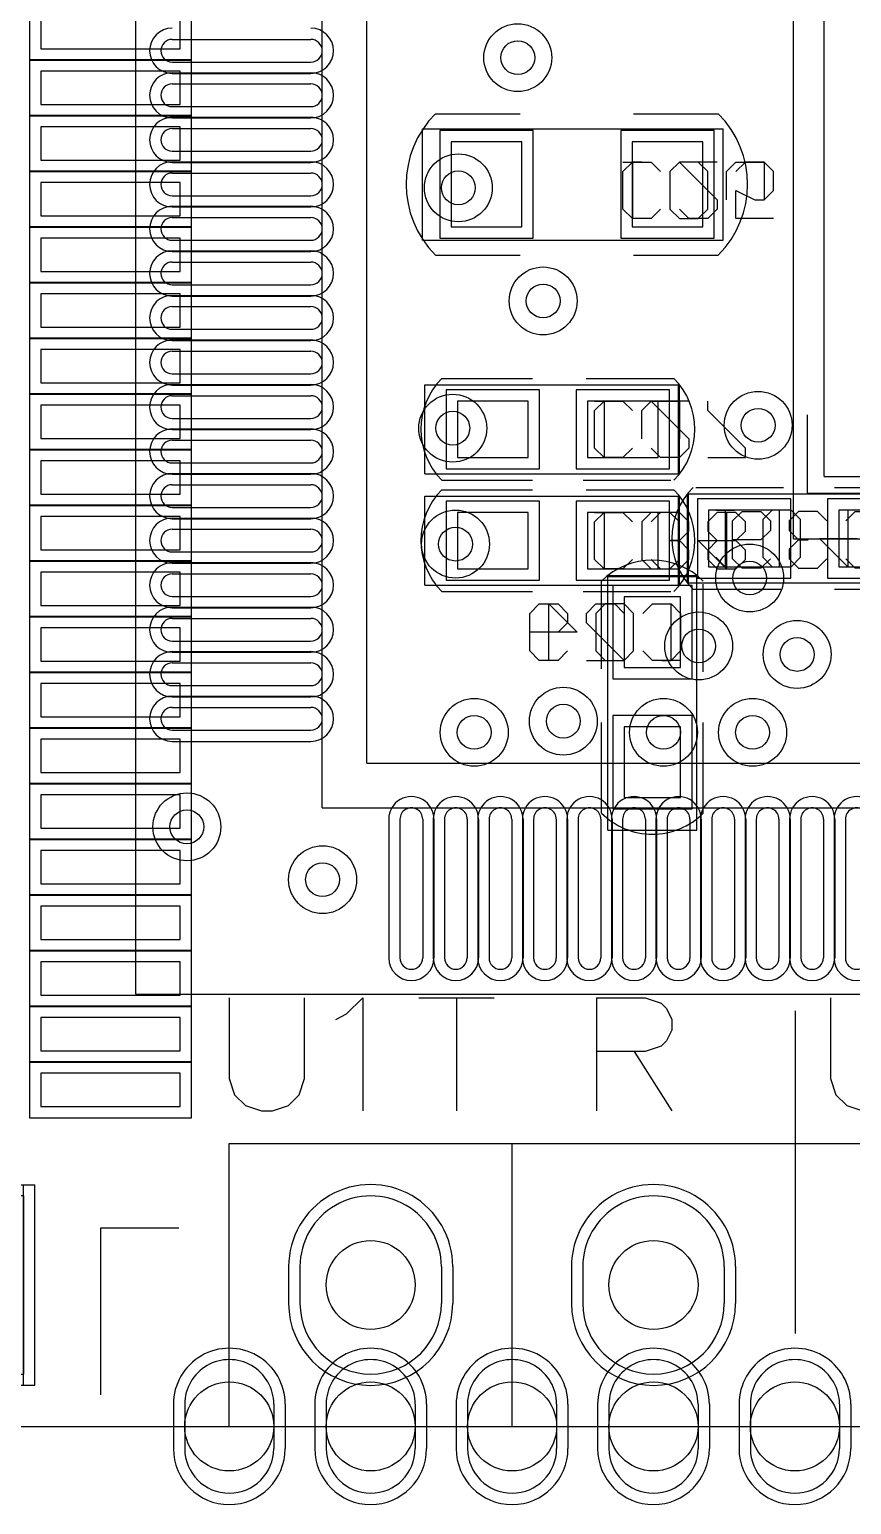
# Model space of a CAD drawing. Header units: millimetres. Extents: x 40.7 to 137.6, y 57.5 to 86.7.
# Drawn here: x 49.01 to 56.39, y 57.46 to 70.71 of the extents above; entities that cross this region are included whole.
import ezdxf

# ---------------------------------------------------------------- set-up
doc = ezdxf.new("R2010")
doc.units = ezdxf.units.MM
for name, color, linetype in [('BottomOverlay', 54, 'Continuous'), ('BottomPaste', 16, 'Continuous'), ('BottomSolder', 6, 'Continuous'), ('DrillDrawing', 1, 'Continuous'), ('Mechanical1', 6, 'Continuous'), ('Mechanical13', 56, 'Continuous'), ('Mechanical14', 56, 'Continuous'), ('Mechanical15', 56, 'Continuous'), ('Mechanical16', 56, 'Continuous'), ('MultiLayer', 9, 'Continuous'), ('PadHoleLayer', 156, 'Continuous'), ('TopOverlay', 2, 'Continuous'), ('TopPaste', 8, 'Continuous'), ('TopSolder', 216, 'Continuous'), ('ViaHoleLayer', 16, 'Continuous')]:
    doc.layers.add(name, color=color, linetype=linetype)

# ---------------------------------------------------------------- blocks, each defined once
blk = doc.blocks.new('SIP30_15_1_27_3')
at = {"layer": 'BottomSolder'}
for p, q in [((-0.737, 0.165), (-0.737, -0.165)), ((0.737, 0.165), (0.737, -0.165)), ((1.803, 0.165), (1.803, -0.165)), ((3.277, 0.165), (3.277, -0.165)), ((-1.772, -1.07), (-1.772, -1.47)), ((-0.768, -1.07), (-0.768, -1.47)), ((-0.502, -1.07), (-0.502, -1.47)), ((0.502, -1.07), (0.502, -1.47)), ((0.768, -1.07), (0.768, -1.47)), ((1.772, -1.07), (1.772, -1.47)), ((2.038, -1.07), (2.038, -1.47)), ((3.042, -1.07), (3.042, -1.47)), ((3.308, -1.07), (3.308, -1.47)), ((4.312, -1.07), (4.312, -1.47))]:
    blk.add_line(p, q, dxfattribs=at)
for centre, radius, start, end in [((0, 0.165), 0.737, 360, 180), ((2.54, 0.165), 0.737, 360, 180), ((0, -0.165), 0.737, 180, 360), ((2.54, -0.165), 0.737, 180, 360), ((-1.27, -1.07), 0.502, 360, 180), ((0, -1.07), 0.502, 360, 180), ((1.27, -1.07), 0.502, 360, 180), ((2.54, -1.07), 0.502, 360, 180), ((3.81, -1.07), 0.502, 360, 180), ((-1.27, -1.47), 0.502, 180, 360), ((0, -1.47), 0.502, 180, 360), ((1.27, -1.47), 0.502, 180, 360), ((2.54, -1.47), 0.502, 180, 360), ((3.81, -1.47), 0.502, 180, 360)]:
    blk.add_arc(centre, radius, start, end, dxfattribs=at)
at = {"layer": 'MultiLayer'}
for p, q in [((-0.635, 0.165), (-0.635, -0.165)), ((0.635, 0.165), (0.635, -0.165)), ((1.905, 0.165), (1.905, -0.165)), ((3.175, 0.165), (3.175, -0.165)), ((-1.67, -1.07), (-1.67, -1.47)), ((-0.87, -1.07), (-0.87, -1.47)), ((-0.4, -1.07), (-0.4, -1.47)), ((0.4, -1.07), (0.4, -1.47)), ((0.87, -1.07), (0.87, -1.47)), ((1.67, -1.07), (1.67, -1.47)), ((2.14, -1.07), (2.14, -1.47)), ((2.94, -1.07), (2.94, -1.47)), ((3.41, -1.07), (3.41, -1.47)), ((4.21, -1.07), (4.21, -1.47))]:
    blk.add_line(p, q, dxfattribs=at)
for centre, radius, start, end in [((0, 0.165), 0.635, 360, 180), ((2.54, 0.165), 0.635, 360, 180), ((0, -0.165), 0.635, 180, 360), ((2.54, -0.165), 0.635, 180, 360), ((-1.27, -1.07), 0.4, 360, 180), ((0, -1.07), 0.4, 360, 180), ((1.27, -1.07), 0.4, 360, 180), ((2.54, -1.07), 0.4, 360, 180), ((3.81, -1.07), 0.4, 360, 180), ((-1.27, -1.47), 0.4, 180, 360), ((0, -1.47), 0.4, 180, 360), ((1.27, -1.47), 0.4, 180, 360), ((2.54, -1.47), 0.4, 180, 360), ((3.81, -1.47), 0.4, 180, 360)]:
    blk.add_arc(centre, radius, start, end, dxfattribs=at)
at = {"layer": 'PadHoleLayer'}
for centre in [(0, 0), (2.54, 0), (-1.27, -1.27), (0, -1.27), (1.27, -1.27), (2.54, -1.27), (3.81, -1.27)]:
    blk.add_circle(centre, 0.4, dxfattribs=at)
at = {"layer": 'TopOverlay'}
for p, q in [((-1.27, 1.27), (37, 1.27)), ((-1.27, -1.27), (-1.27, 1.27)), ((1.27, -1.27), (1.27, 1.27)), ((-1.27, -1.27), (37, -1.27))]:
    blk.add_line(p, q, dxfattribs=at)
at = {"layer": 'TopSolder'}
for p, q in [((-0.737, 0.165), (-0.737, -0.165)), ((0.737, 0.165), (0.737, -0.165)), ((1.803, 0.165), (1.803, -0.165)), ((3.277, 0.165), (3.277, -0.165)), ((-1.772, -1.07), (-1.772, -1.47)), ((-0.768, -1.07), (-0.768, -1.47)), ((-0.502, -1.07), (-0.502, -1.47)), ((0.502, -1.07), (0.502, -1.47)), ((0.768, -1.07), (0.768, -1.47)), ((1.772, -1.07), (1.772, -1.47)), ((2.038, -1.07), (2.038, -1.47)), ((3.042, -1.07), (3.042, -1.47)), ((3.308, -1.07), (3.308, -1.47)), ((4.312, -1.07), (4.312, -1.47))]:
    blk.add_line(p, q, dxfattribs=at)
for centre, radius, start, end in [((0, 0.165), 0.737, 360, 180), ((2.54, 0.165), 0.737, 360, 180), ((0, -0.165), 0.737, 180, 360), ((2.54, -0.165), 0.737, 180, 360), ((-1.27, -1.07), 0.502, 360, 180), ((0, -1.07), 0.502, 360, 180), ((1.27, -1.07), 0.502, 360, 180), ((2.54, -1.07), 0.502, 360, 180), ((3.81, -1.07), 0.502, 360, 180), ((-1.27, -1.47), 0.502, 180, 360), ((0, -1.47), 0.502, 180, 360), ((1.27, -1.47), 0.502, 180, 360), ((2.54, -1.47), 0.502, 180, 360), ((3.81, -1.47), 0.502, 180, 360)]:
    blk.add_arc(centre, radius, start, end, dxfattribs=at)
blk = doc.blocks.new('0603C_B_13')
at = {"layer": 'BottomOverlay'}
for p, q in [((0.305, 0.635), (-0.457, 0.635)), ((2.083, 0.635), (1.321, 0.635)), ((0.305, -0.635), (-0.457, -0.635)), ((2.083, -0.635), (1.321, -0.635))]:
    blk.add_line(p, q, dxfattribs=at)
for centre, start, end in [((0.178, 0), 135, 225), ((1.448, 0), 315, 45)]:
    blk.add_arc(centre, 0.898, start, end, dxfattribs=at)
at = {"layer": 'BottomPaste'}
for p, q in [((-0.318, 0.381), (-0.318, -0.381)), ((0.318, 0.381), (-0.318, 0.381)), ((0.318, -0.381), (0.318, 0.381)), ((1.308, 0.381), (1.308, -0.381)), ((1.943, 0.381), (1.308, 0.381)), ((1.943, -0.381), (1.943, 0.381)), ((-0.318, -0.381), (0.318, -0.381)), ((1.308, -0.381), (1.943, -0.381))]:
    blk.add_line(p, q, dxfattribs=at)
at = {"layer": 'BottomSolder'}
for p, q in [((-0.419, 0.483), (-0.419, -0.483)), ((0.419, 0.483), (-0.419, 0.483)), ((0.419, -0.483), (0.419, 0.483)), ((1.206, 0.483), (1.206, -0.483)), ((2.045, 0.483), (1.206, 0.483)), ((2.045, -0.483), (2.045, 0.483)), ((-0.419, -0.483), (0.419, -0.483)), ((1.206, -0.483), (2.045, -0.483))]:
    blk.add_line(p, q, dxfattribs=at)
at = {"layer": 'Mechanical14'}
for p, q in [((-0.5, 0.5), (-0.5, -0.5)), ((2.2, 0.5), (-0.5, 0.5)), ((2.2, 0.5), (2.2, -0.5)), ((-0.954, 0.308), (-0.616, 0.308)), ((-0.616, 0.308), (-0.616, 0.054)), ((-0.446, 0.223), (-0.362, 0.308)), ((-0.362, 0.308), (-0.192, 0.308)), ((-0.192, 0.308), (-0.108, 0.223)), ((0.061, 0.223), (0.146, 0.308)), ((0.146, 0.308), (0.315, 0.308)), ((0.315, 0.308), (0.4, 0.223)), ((-0.87, 0.139), (-0.954, 0.054)), ((-0.785, 0.139), (-0.87, 0.139)), ((-0.616, 0.054), (-0.785, 0.139)), ((-0.446, 0.139), (-0.446, 0.223)), ((-0.108, -0.2), (-0.446, 0.139)), ((0.4, 0.223), (0.4, -0.115)), ((-0.954, 0.054), (-0.954, -0.115)), ((-0.954, -0.115), (-0.87, -0.2)), ((-0.7, -0.2), (-0.616, -0.115)), ((0.146, -0.2), (0.061, -0.115)), ((0.4, -0.115), (0.315, -0.2)), ((-0.87, -0.2), (-0.7, -0.2)), ((-0.446, -0.2), (-0.108, -0.2)), ((0.315, -0.2), (0.146, -0.2)), ((2.2, -0.5), (-0.5, -0.5))]:
    blk.add_line(p, q, dxfattribs=at)
at = {"layer": 'Mechanical16'}
for p, q in [((2.2, 0.5), (-0.5, 0.5)), ((-0.5, 0.5), (-0.5, -0.5)), ((2.2, 0.5), (2.2, -0.5)), ((-0.277, 0.308), (-0.362, 0.223)), ((-0.108, 0.308), (-0.277, 0.308)), ((-0.023, 0.223), (-0.108, 0.308)), ((0.315, -0.2), (0.315, 0.308)), ((0.315, 0.308), (0.4, 0.223)), ((-0.87, -0.2), (-0.87, 0.139)), ((-0.531, 0.139), (-0.531, -0.115)), ((-0.362, 0.223), (-0.362, -0.115)), ((-0.023, -0.115), (-0.023, 0.223)), ((-0.531, -0.115), (-0.616, -0.2)), ((-0.362, -0.115), (-0.277, -0.2)), ((-0.108, -0.2), (-0.023, -0.115)), ((-0.616, -0.2), (-0.87, -0.2)), ((-0.277, -0.2), (-0.108, -0.2)), ((0.4, -0.2), (0.231, -0.2)), ((0.231, -0.2), (0.315, -0.2)), ((2.2, -0.5), (-0.5, -0.5))]:
    blk.add_line(p, q, dxfattribs=at)
blk = doc.blocks.new('0402C_B_15')
at = {"layer": 'BottomOverlay'}
for p, q in [((0.356, 0.457), (-0.432, 0.457)), ((1.626, 0.457), (0.813, 0.457)), ((0.33, -0.457), (-0.457, -0.457)), ((1.626, -0.457), (0.813, -0.457))]:
    blk.add_line(p, q, dxfattribs=at)
for centre, start, end in [((0, 0), 135, 225), ((1.168, 0), 315, 45)]:
    blk.add_arc(centre, 0.647, start, end, dxfattribs=at)
at = {"layer": 'BottomPaste'}
for p, q in [((-0.318, 0.254), (-0.318, -0.254)), ((0.318, 0.254), (-0.318, 0.254)), ((0.318, -0.254), (0.318, 0.254)), ((0.851, 0.254), (0.851, -0.254)), ((1.486, 0.254), (0.851, 0.254)), ((1.486, -0.254), (1.486, 0.254)), ((-0.318, -0.254), (0.318, -0.254)), ((0.851, -0.254), (1.486, -0.254))]:
    blk.add_line(p, q, dxfattribs=at)
at = {"layer": 'BottomSolder'}
for p, q in [((-0.419, 0.356), (-0.419, -0.356)), ((0.419, 0.356), (-0.419, 0.356)), ((0.419, -0.356), (0.419, 0.356)), ((0.749, 0.356), (0.749, -0.356)), ((1.587, 0.356), (0.749, 0.356)), ((1.587, -0.356), (1.587, 0.356)), ((-0.419, -0.356), (0.419, -0.356)), ((0.749, -0.356), (1.587, -0.356))]:
    blk.add_line(p, q, dxfattribs=at)
at = {"layer": 'Mechanical14'}
for p, q in [((-0.508, 0.4), (-0.508, -0.4)), ((1.778, 0.4), (-0.508, 0.4)), ((1.778, 0.4), (1.778, -0.4)), ((-0.762, 0.254), (-1.1, 0.254)), ((-1.1, 0.254), (-1.1, 0.169)), ((-1.1, 0.169), (-0.762, -0.169)), ((-0.592, 0.169), (-0.508, 0.254)), ((-0.592, 0.085), (-0.592, 0.169)), ((-0.508, 0.254), (-0.338, 0.254)), ((-0.338, 0.254), (-0.254, 0.169)), ((-0.085, 0.169), (0, 0.254)), ((0, 0.254), (0.169, 0.254)), ((0.169, 0.254), (0.254, 0.169)), ((0.254, 0.169), (0.254, -0.169)), ((-0.254, -0.254), (-0.592, 0.085)), ((-0.762, -0.169), (-0.762, -0.254)), ((-0.592, -0.254), (-0.254, -0.254)), ((0, -0.254), (-0.085, -0.169)), ((0.169, -0.254), (0, -0.254)), ((0.254, -0.169), (0.169, -0.254)), ((1.778, -0.4), (-0.508, -0.4))]:
    blk.add_line(p, q, dxfattribs=at)
at = {"layer": 'Mechanical16'}
for p, q in [((1.778, 0.4), (-0.5, 0.4)), ((-0.5, 0.4), (-0.5, -0.4)), ((1.778, 0.4), (1.778, -0.4)), ((0.169, -0.254), (0.169, 0.254)), ((0.169, 0.254), (0.254, 0.169)), ((-0.508, -0.254), (-0.508, 0.085)), ((-0.169, 0.085), (-0.169, -0.169)), ((-0.254, -0.254), (-0.508, -0.254)), ((-0.169, -0.169), (-0.254, -0.254)), ((0.254, -0.254), (0.085, -0.254)), ((0.085, -0.254), (0.169, -0.254)), ((1.778, -0.4), (-0.5, -0.4))]:
    blk.add_line(p, q, dxfattribs=at)
blk = doc.blocks.new('0402C_B_17')
at = {"layer": 'BottomOverlay'}
for p, q in [((0.356, 0.457), (-0.432, 0.457)), ((1.626, 0.457), (0.813, 0.457)), ((0.33, -0.457), (-0.457, -0.457)), ((1.626, -0.457), (0.813, -0.457))]:
    blk.add_line(p, q, dxfattribs=at)
for centre, start, end in [((0, 0), 135, 225), ((1.168, 0), 315, 45)]:
    blk.add_arc(centre, 0.647, start, end, dxfattribs=at)
at = {"layer": 'BottomPaste'}
for p, q in [((-0.318, 0.254), (-0.318, -0.254)), ((0.318, 0.254), (-0.318, 0.254)), ((0.318, -0.254), (0.318, 0.254)), ((0.851, 0.254), (0.851, -0.254)), ((1.486, 0.254), (0.851, 0.254)), ((1.486, -0.254), (1.486, 0.254)), ((-0.318, -0.254), (0.318, -0.254)), ((0.851, -0.254), (1.486, -0.254))]:
    blk.add_line(p, q, dxfattribs=at)
at = {"layer": 'BottomSolder'}
for p, q in [((-0.419, 0.356), (-0.419, -0.356)), ((0.419, 0.356), (-0.419, 0.356)), ((0.419, -0.356), (0.419, 0.356)), ((0.749, 0.356), (0.749, -0.356)), ((1.587, 0.356), (0.749, 0.356)), ((1.587, -0.356), (1.587, 0.356)), ((-0.419, -0.356), (0.419, -0.356)), ((0.749, -0.356), (1.587, -0.356))]:
    blk.add_line(p, q, dxfattribs=at)
at = {"layer": 'Mechanical14'}
for p, q in [((-0.508, -0.4), (-0.508, 0.4)), ((1.778, 0.4), (-0.508, 0.4)), ((1.778, -0.4), (1.778, 0.4)), ((-0.254, 0.169), (-0.169, 0.254)), ((-0.254, 0), (-0.254, 0.169)), ((-0.169, 0.254), (0.169, 0.254)), ((0.169, 0.254), (0.254, 0.169)), ((0.254, 0.169), (0.254, 0)), ((-0.169, -0.085), (-0.254, 0)), ((0.254, 0), (0.169, -0.085)), ((-0.254, -0.338), (-0.169, -0.254)), ((0.254, -0.254), (-0.085, -0.592)), ((0.254, -0.592), (0.254, -0.254)), ((-0.254, -0.508), (-0.254, -0.338)), ((1.778, -0.4), (-0.508, -0.4)), ((-0.169, -0.592), (-0.254, -0.508)), ((-0.085, -0.592), (-0.169, -0.592)), ((-0.254, -0.846), (-0.169, -0.762)), ((-0.169, -0.762), (-0.085, -0.762)), ((-0.085, -0.762), (0, -0.846)), ((0.169, -0.762), (0.254, -0.846)), ((-0.254, -1.016), (-0.254, -0.846)), ((0, -0.846), (0, -1.1)), ((0.254, -0.846), (0.254, -1.016)), ((-0.169, -1.1), (-0.254, -1.016)), ((0.254, -1.016), (0.169, -1.1)), ((0.169, -1.1), (-0.169, -1.1))]:
    blk.add_line(p, q, dxfattribs=at)
at = {"layer": 'Mechanical16'}
for p, q in [((1.778, 0.4), (-0.5, 0.4)), ((-0.5, -0.4), (-0.5, 0.4)), ((1.778, -0.4), (1.778, 0.4)), ((-0.254, 0.169), (-0.169, 0.254)), ((0.254, 0.169), (-0.254, 0.169)), ((0.254, 0.254), (0.254, 0.085)), ((0.254, 0.085), (0.254, 0.169)), ((-0.169, -0.169), (-0.254, -0.254)), ((-0.254, -0.254), (-0.254, -0.423)), ((0.169, -0.169), (-0.169, -0.169)), ((0.254, -0.254), (0.169, -0.169)), ((0.254, -0.423), (0.254, -0.254)), ((1.778, -0.4), (-0.5, -0.4)), ((-0.254, -0.423), (-0.169, -0.508)), ((-0.169, -0.508), (0.169, -0.508)), ((0.169, -0.508), (0.254, -0.423)), ((-0.254, -0.931), (0, -0.677)), ((0, -0.677), (0, -1.016)), ((0.254, -0.931), (-0.254, -0.931))]:
    blk.add_line(p, q, dxfattribs=at)
blk = doc.blocks.new('0402C_B_26')
at = {"layer": 'BottomOverlay'}
for p, q in [((0.356, 0.457), (-0.432, 0.457)), ((1.626, 0.457), (0.813, 0.457)), ((0.33, -0.457), (-0.457, -0.457)), ((1.626, -0.457), (0.813, -0.457))]:
    blk.add_line(p, q, dxfattribs=at)
for centre, start, end in [((0, 0), 135, 225), ((1.168, 0), 315, 45)]:
    blk.add_arc(centre, 0.647, start, end, dxfattribs=at)
at = {"layer": 'BottomPaste'}
for p, q in [((-0.318, 0.254), (-0.318, -0.254)), ((0.318, 0.254), (-0.318, 0.254)), ((0.318, -0.254), (0.318, 0.254)), ((0.851, 0.254), (0.851, -0.254)), ((1.486, 0.254), (0.851, 0.254)), ((1.486, -0.254), (1.486, 0.254)), ((-0.318, -0.254), (0.318, -0.254)), ((0.851, -0.254), (1.486, -0.254))]:
    blk.add_line(p, q, dxfattribs=at)
at = {"layer": 'BottomSolder'}
for p, q in [((-0.419, 0.356), (-0.419, -0.356)), ((0.419, 0.356), (-0.419, 0.356)), ((0.419, -0.356), (0.419, 0.356)), ((0.749, 0.356), (0.749, -0.356)), ((1.587, 0.356), (0.749, 0.356)), ((1.587, -0.356), (1.587, 0.356)), ((-0.419, -0.356), (0.419, -0.356)), ((0.749, -0.356), (1.587, -0.356))]:
    blk.add_line(p, q, dxfattribs=at)
at = {"layer": 'Mechanical14'}
for p, q in [((1.778, 0.4), (-0.508, 0.4)), ((-0.508, 0.4), (-0.508, -0.4)), ((1.778, 0.4), (1.778, -0.4)), ((-1.016, 0.254), (-1.1, 0.169)), ((-1.1, 0.169), (-1.1, 0.085)), ((-0.846, 0.254), (-1.016, 0.254)), ((-0.762, 0.169), (-0.846, 0.254)), ((-0.762, 0.085), (-0.762, 0.169)), ((-0.508, 0.254), (-0.592, 0.169)), ((-0.592, 0.169), (-0.592, 0.085)), ((-0.338, 0.254), (-0.508, 0.254)), ((-0.254, 0.169), (-0.338, 0.254)), ((-0.085, 0.169), (0, 0.254)), ((0, 0.254), (0.169, 0.254)), ((0.169, 0.254), (0.254, 0.169)), ((0.254, 0.169), (0.254, -0.169)), ((-1.1, 0.085), (-1.016, 0)), ((-0.846, 0), (-0.762, 0.085)), ((-0.592, 0.085), (-0.508, 0)), ((-1.016, 0), (-1.1, -0.085)), ((-1.1, -0.085), (-1.1, -0.169)), ((-0.846, 0), (-1.016, 0)), ((-0.762, -0.085), (-0.846, 0)), ((-0.762, -0.169), (-0.762, -0.085)), ((-0.508, 0), (-0.592, -0.085)), ((-0.592, -0.085), (-0.592, -0.169)), ((-0.508, 0), (-0.423, 0)), ((-0.423, 0), (-0.508, 0)), ((-1.1, -0.169), (-1.016, -0.254)), ((-1.016, -0.254), (-0.846, -0.254)), ((-0.846, -0.254), (-0.762, -0.169)), ((-0.592, -0.169), (-0.508, -0.254)), ((-0.508, -0.254), (-0.338, -0.254)), ((-0.338, -0.254), (-0.254, -0.169)), ((0, -0.254), (-0.085, -0.169)), ((0.169, -0.254), (0, -0.254)), ((0.254, -0.169), (0.169, -0.254)), ((1.778, -0.4), (-0.508, -0.4))]:
    blk.add_line(p, q, dxfattribs=at)
at = {"layer": 'Mechanical16'}
for p, q in [((-0.5, 0.4), (-0.5, -0.4)), ((1.778, 0.4), (-0.5, 0.4)), ((1.778, 0.4), (1.778, -0.4)), ((-0.931, -0.254), (-0.931, 0.254)), ((-0.931, 0.254), (-0.677, 0)), ((-0.423, 0.254), (-0.508, 0.169)), ((-0.508, 0.169), (-0.508, -0.169)), ((-0.254, 0.254), (-0.423, 0.254)), ((-0.169, 0.169), (-0.254, 0.254)), ((-0.169, -0.169), (-0.169, 0.169)), ((0.169, -0.254), (0.169, 0.254)), ((0.169, 0.254), (0.254, 0.169)), ((-0.677, 0), (-1.016, 0)), ((-0.508, -0.169), (-0.423, -0.254)), ((-0.423, -0.254), (-0.254, -0.254)), ((-0.254, -0.254), (-0.169, -0.169)), ((0.254, -0.254), (0.085, -0.254)), ((0.085, -0.254), (0.169, -0.254)), ((1.778, -0.4), (-0.5, -0.4))]:
    blk.add_line(p, q, dxfattribs=at)
blk = doc.blocks.new('0402C_B_27')
at = {"layer": 'BottomOverlay'}
for p, q in [((-0.432, 0.457), (0.356, 0.457)), ((0.813, 0.457), (1.626, 0.457)), ((-0.457, -0.457), (0.33, -0.457)), ((0.813, -0.457), (1.626, -0.457))]:
    blk.add_line(p, q, dxfattribs=at)
for centre, start, end in [((0, 0), 135, 225), ((1.168, 0), 315, 45)]:
    blk.add_arc(centre, 0.647, start, end, dxfattribs=at)
at = {"layer": 'BottomPaste'}
for p, q in [((-0.318, 0.254), (-0.318, -0.254)), ((0.318, 0.254), (-0.318, 0.254)), ((0.318, -0.254), (0.318, 0.254)), ((0.851, 0.254), (0.851, -0.254)), ((1.486, 0.254), (0.851, 0.254)), ((1.486, -0.254), (1.486, 0.254)), ((-0.318, -0.254), (0.318, -0.254)), ((0.851, -0.254), (1.486, -0.254))]:
    blk.add_line(p, q, dxfattribs=at)
at = {"layer": 'BottomSolder'}
for p, q in [((-0.419, 0.356), (-0.419, -0.356)), ((0.419, 0.356), (-0.419, 0.356)), ((0.419, -0.356), (0.419, 0.356)), ((0.749, 0.356), (0.749, -0.356)), ((1.587, 0.356), (0.749, 0.356)), ((1.587, -0.356), (1.587, 0.356)), ((-0.419, -0.356), (0.419, -0.356)), ((0.749, -0.356), (1.587, -0.356))]:
    blk.add_line(p, q, dxfattribs=at)
at = {"layer": 'Mechanical14'}
for p, q in [((-0.508, -0.4), (-0.508, 0.4)), ((-0.508, 0.4), (1.778, 0.4)), ((1.778, -0.4), (1.778, 0.4)), ((-0.102, 0.157), (-0.017, 0.241)), ((-0.102, -0.182), (-0.102, 0.157)), ((-0.017, 0.241), (0.152, 0.241)), ((0.152, 0.241), (0.237, 0.157)), ((0.237, 0.157), (0.237, 0.072)), ((0.49, 0.241), (0.406, 0.157)), ((0.406, 0.157), (0.406, 0.072)), ((0.66, 0.241), (0.49, 0.241)), ((0.744, 0.157), (0.66, 0.241)), ((0.914, 0.157), (0.998, 0.241)), ((0.998, 0.241), (1.168, 0.241)), ((1.168, 0.241), (1.252, 0.157)), ((1.252, 0.157), (1.252, -0.182)), ((0.237, 0.072), (0.152, -0.013)), ((0.406, 0.072), (0.49, -0.013)), ((0.152, -0.013), (-0.102, -0.013)), ((0.49, -0.013), (0.406, -0.097)), ((0.406, -0.097), (0.406, -0.182)), ((0.49, -0.013), (0.575, -0.013)), ((0.575, -0.013), (0.49, -0.013)), ((-0.017, -0.267), (-0.102, -0.182)), ((0.237, -0.182), (0.152, -0.267)), ((0.406, -0.182), (0.49, -0.267)), ((0.66, -0.267), (0.744, -0.182)), ((0.998, -0.267), (0.914, -0.182)), ((1.252, -0.182), (1.168, -0.267)), ((0.152, -0.267), (-0.017, -0.267)), ((0.49, -0.267), (0.66, -0.267)), ((1.168, -0.267), (0.998, -0.267)), ((-0.508, -0.4), (1.778, -0.4))]:
    blk.add_line(p, q, dxfattribs=at)
at = {"layer": 'Mechanical16'}
for p, q in [((-0.5, 0.4), (1.778, 0.4)), ((-0.5, -0.4), (-0.5, 0.4)), ((1.778, -0.4), (1.778, 0.4)), ((-0.254, 0.254), (-0.085, 0.254)), ((-0.085, 0.254), (-0.169, 0.254)), ((-0.169, 0.254), (-0.169, -0.254)), ((0.254, 0.254), (0.169, 0.169)), ((0.169, 0.169), (0.169, -0.169)), ((0.423, 0.254), (0.254, 0.254)), ((0.508, 0.169), (0.423, 0.254)), ((0.508, -0.169), (0.508, 0.169)), ((0.931, 0.254), (0.931, -0.254)), ((0.931, -0.254), (0.677, 0)), ((0.677, 0), (1.016, 0)), ((-0.169, -0.254), (-0.254, -0.169)), ((0.169, -0.169), (0.254, -0.254)), ((0.254, -0.254), (0.423, -0.254)), ((0.423, -0.254), (0.508, -0.169)), ((-0.5, -0.4), (1.778, -0.4))]:
    blk.add_line(p, q, dxfattribs=at)
blk = doc.blocks.new('FPC_40P_0_5_B_47')
at = {"layer": 'BottomOverlay'}
for p, q in [((-0.2, -2.2), (1.3, -2.2)), ((1.3, -2.2), (1.3, -2.9))]:
    blk.add_line(p, q, dxfattribs=at)
at = {"layer": 'BottomPaste'}
for p, q in [((2.39, -1.661), (2.39, -2.911)), ((2.69, -1.661), (2.39, -1.661)), ((2.69, -2.911), (2.69, -1.661)), ((2.89, -1.661), (2.89, -2.911)), ((3.19, -1.661), (2.89, -1.661)), ((3.19, -2.911), (3.19, -1.661)), ((3.39, -1.661), (3.39, -2.911)), ((3.69, -1.661), (3.39, -1.661)), ((3.69, -2.911), (3.69, -1.661)), ((3.89, -1.661), (3.89, -2.911)), ((4.19, -1.661), (3.89, -1.661)), ((4.19, -2.911), (4.19, -1.661)), ((4.39, -1.661), (4.39, -2.911)), ((4.69, -1.661), (4.39, -1.661)), ((4.69, -2.911), (4.69, -1.661)), ((4.89, -1.661), (4.89, -2.911)), ((5.19, -1.661), (4.89, -1.661)), ((5.19, -2.911), (5.19, -1.661)), ((5.39, -1.661), (5.39, -2.911)), ((5.69, -1.661), (5.39, -1.661)), ((5.69, -2.911), (5.69, -1.661)), ((5.89, -1.661), (5.89, -2.911)), ((6.19, -1.661), (5.89, -1.661)), ((6.19, -2.911), (6.19, -1.661)), ((6.39, -1.661), (6.39, -2.911)), ((6.69, -1.661), (6.39, -1.661)), ((6.69, -2.911), (6.69, -1.661)), ((6.89, -1.661), (6.89, -2.911)), ((7.19, -1.661), (6.89, -1.661)), ((7.19, -2.911), (7.19, -1.661)), ((7.39, -1.661), (7.39, -2.911)), ((7.69, -1.661), (7.39, -1.661)), ((7.69, -2.911), (7.69, -1.661)), ((7.89, -1.661), (7.89, -2.911)), ((8.19, -1.661), (7.89, -1.661)), ((8.19, -2.911), (8.19, -1.661)), ((8.39, -1.661), (8.39, -2.911)), ((8.69, -1.661), (8.39, -1.661)), ((8.69, -2.911), (8.69, -1.661)), ((8.89, -1.661), (8.89, -2.911)), ((9.19, -1.661), (8.89, -1.661)), ((9.19, -2.911), (9.19, -1.661)), ((9.39, -1.661), (9.39, -2.911)), ((9.69, -1.661), (9.39, -1.661)), ((9.69, -2.911), (9.69, -1.661)), ((9.89, -1.661), (9.89, -2.911)), ((10.19, -1.661), (9.89, -1.661)), ((10.19, -2.911), (10.19, -1.661)), ((10.39, -1.661), (10.39, -2.911)), ((10.69, -1.661), (10.39, -1.661)), ((10.69, -2.911), (10.69, -1.661)), ((10.89, -1.661), (10.89, -2.911)), ((11.19, -1.661), (10.89, -1.661)), ((11.19, -2.911), (11.19, -1.661)), ((11.39, -1.661), (11.39, -2.911)), ((11.69, -1.661), (11.39, -1.661)), ((11.69, -2.911), (11.69, -1.661)), ((11.89, -1.661), (11.89, -2.911)), ((12.19, -1.661), (11.89, -1.661)), ((2.39, -2.911), (2.69, -2.911)), ((2.89, -2.911), (3.19, -2.911)), ((3.39, -2.911), (3.69, -2.911)), ((3.89, -2.911), (4.19, -2.911)), ((4.39, -2.911), (4.69, -2.911)), ((4.89, -2.911), (5.19, -2.911)), ((5.39, -2.911), (5.69, -2.911)), ((5.89, -2.911), (6.19, -2.911)), ((6.39, -2.911), (6.69, -2.911)), ((6.89, -2.911), (7.19, -2.911)), ((7.39, -2.911), (7.69, -2.911)), ((7.89, -2.911), (8.19, -2.911)), ((8.39, -2.911), (8.69, -2.911)), ((8.89, -2.911), (9.19, -2.911)), ((9.39, -2.911), (9.69, -2.911)), ((9.89, -2.911), (10.19, -2.911)), ((10.39, -2.911), (10.69, -2.911)), ((10.89, -2.911), (11.19, -2.911)), ((11.39, -2.911), (11.69, -2.911)), ((11.89, -2.911), (12.19, -2.911))]:
    blk.add_line(p, q, dxfattribs=at)
at = {"layer": 'BottomSolder'}
for p, q in [((2.288, -1.559), (2.288, -3.013)), ((2.792, -1.559), (2.288, -1.559)), ((2.788, -1.559), (2.788, -3.013)), ((3.292, -1.559), (2.788, -1.559)), ((2.792, -3.013), (2.792, -1.559)), ((3.288, -1.559), (3.288, -3.013)), ((3.792, -1.559), (3.288, -1.559)), ((3.292, -3.013), (3.292, -1.559)), ((3.788, -1.559), (3.788, -3.013)), ((4.292, -1.559), (3.788, -1.559)), ((3.792, -3.013), (3.792, -1.559)), ((4.288, -1.559), (4.288, -3.013)), ((4.792, -1.559), (4.288, -1.559)), ((4.292, -3.013), (4.292, -1.559)), ((4.788, -1.559), (4.788, -3.013)), ((5.292, -1.559), (4.788, -1.559)), ((4.792, -3.013), (4.792, -1.559)), ((5.288, -1.559), (5.288, -3.013)), ((5.792, -1.559), (5.288, -1.559)), ((5.292, -3.013), (5.292, -1.559)), ((5.788, -1.559), (5.788, -3.013)), ((6.292, -1.559), (5.788, -1.559)), ((5.792, -3.013), (5.792, -1.559)), ((6.288, -1.559), (6.288, -3.013)), ((6.792, -1.559), (6.288, -1.559)), ((6.292, -3.013), (6.292, -1.559)), ((6.788, -1.559), (6.788, -3.013)), ((7.292, -1.559), (6.788, -1.559)), ((6.792, -3.013), (6.792, -1.559)), ((7.288, -1.559), (7.288, -3.013)), ((7.792, -1.559), (7.288, -1.559)), ((7.292, -3.013), (7.292, -1.559)), ((7.788, -1.559), (7.788, -3.013)), ((8.292, -1.559), (7.788, -1.559)), ((7.792, -3.013), (7.792, -1.559)), ((8.288, -1.559), (8.288, -3.013)), ((8.792, -1.559), (8.288, -1.559)), ((8.292, -3.013), (8.292, -1.559)), ((8.788, -1.559), (8.788, -3.013)), ((9.292, -1.559), (8.788, -1.559)), ((8.792, -3.013), (8.792, -1.559)), ((9.288, -1.559), (9.288, -3.013)), ((9.792, -1.559), (9.288, -1.559)), ((9.292, -3.013), (9.292, -1.559)), ((9.788, -1.559), (9.788, -3.013)), ((10.292, -1.559), (9.788, -1.559)), ((9.792, -3.013), (9.792, -1.559)), ((10.288, -1.559), (10.288, -3.013)), ((10.792, -1.559), (10.288, -1.559)), ((10.292, -3.013), (10.292, -1.559)), ((10.788, -1.559), (10.788, -3.013)), ((11.292, -1.559), (10.788, -1.559)), ((10.792, -3.013), (10.792, -1.559)), ((11.288, -1.559), (11.288, -3.013)), ((11.792, -1.559), (11.288, -1.559)), ((11.292, -3.013), (11.292, -1.559)), ((11.788, -1.559), (11.788, -3.013)), ((12.292, -1.559), (11.788, -1.559)), ((11.792, -3.013), (11.792, -1.559)), ((2.288, -3.013), (2.792, -3.013)), ((2.788, -3.013), (3.292, -3.013)), ((3.288, -3.013), (3.792, -3.013)), ((3.788, -3.013), (4.292, -3.013)), ((4.288, -3.013), (4.792, -3.013)), ((4.788, -3.013), (5.292, -3.013)), ((5.288, -3.013), (5.792, -3.013)), ((5.788, -3.013), (6.292, -3.013)), ((6.288, -3.013), (6.792, -3.013)), ((6.788, -3.013), (7.292, -3.013)), ((7.288, -3.013), (7.792, -3.013)), ((7.788, -3.013), (8.292, -3.013)), ((8.288, -3.013), (8.792, -3.013)), ((8.788, -3.013), (9.292, -3.013)), ((9.288, -3.013), (9.792, -3.013)), ((9.788, -3.013), (10.292, -3.013)), ((10.288, -3.013), (10.792, -3.013)), ((10.788, -3.013), (11.292, -3.013)), ((11.288, -3.013), (11.792, -3.013)), ((11.788, -3.013), (12.292, -3.013))]:
    blk.add_line(p, q, dxfattribs=at)
blk = doc.blocks.new('WSON8_B_58')
at = {"layer": 'BottomOverlay'}
for p, q in [((-3.47, 3.175), (-4.175, 3.175)), ((-4.175, 2.505), (-4.175, 3.175)), ((4.175, 3.175), (3.47, 3.175)), ((4.175, 2.505), (4.175, 3.175)), ((-4.175, -3.175), (-4.175, -2.505)), ((4.175, -3.175), (4.175, -2.505)), ((-3.47, -3.175), (-4.175, -3.175)), ((4.175, -3.175), (3.47, -3.175))]:
    blk.add_line(p, q, dxfattribs=at)
blk.add_circle((-4.575, -3.175), 0.05, dxfattribs=at)
at = {"layer": 'BottomPaste'}
for p, q in [((-3.37, 2.105), (-4.32, 2.105)), ((-4.32, 2.105), (-4.32, 1.705)), ((-3.37, 1.705), (-3.37, 2.105)), ((4.32, 2.105), (3.37, 2.105)), ((3.37, 2.105), (3.37, 1.705)), ((4.32, 1.705), (4.32, 2.105)), ((-4.32, 1.705), (-3.37, 1.705)), ((3.37, 1.705), (4.32, 1.705)), ((2, 1.5), (-2, 1.5)), ((-2, 1.5), (-2, -1.5)), ((2, -1.5), (2, 1.5)), ((-3.37, 0.835), (-4.32, 0.835)), ((-4.32, 0.835), (-4.32, 0.435)), ((-3.37, 0.435), (-3.37, 0.835)), ((4.32, 0.835), (3.37, 0.835)), ((3.37, 0.835), (3.37, 0.435)), ((4.32, 0.435), (4.32, 0.835)), ((-4.32, 0.435), (-3.37, 0.435)), ((3.37, 0.435), (4.32, 0.435)), ((-3.37, -0.435), (-4.32, -0.435)), ((-4.32, -0.435), (-4.32, -0.835)), ((-3.37, -0.835), (-3.37, -0.435)), ((4.32, -0.435), (3.37, -0.435)), ((3.37, -0.435), (3.37, -0.835)), ((4.32, -0.835), (4.32, -0.435)), ((-4.32, -0.835), (-3.37, -0.835)), ((3.37, -0.835), (4.32, -0.835)), ((-2, -1.5), (2, -1.5)), ((-3.37, -1.705), (-4.32, -1.705)), ((-4.32, -1.705), (-4.32, -2.105)), ((-3.37, -2.105), (-3.37, -1.705)), ((4.32, -1.705), (3.37, -1.705)), ((3.37, -1.705), (3.37, -2.105)), ((4.32, -2.105), (4.32, -1.705)), ((-4.32, -2.105), (-3.37, -2.105)), ((3.37, -2.105), (4.32, -2.105))]:
    blk.add_line(p, q, dxfattribs=at)
at = {"layer": 'BottomSolder'}
for p, q in [((-3.268, 2.207), (-4.422, 2.207)), ((-4.422, 2.207), (-4.422, 1.603)), ((-3.268, 1.603), (-3.268, 2.207)), ((4.422, 2.207), (3.268, 2.207)), ((3.268, 2.207), (3.268, 1.603)), ((4.422, 1.603), (4.422, 2.207)), ((-4.422, 1.603), (-3.268, 1.603)), ((2.102, 1.602), (-2.102, 1.602)), ((-2.102, 1.602), (-2.102, -1.602)), ((2.102, -1.602), (2.102, 1.602)), ((3.268, 1.603), (4.422, 1.603)), ((-3.268, 0.937), (-4.422, 0.937)), ((-4.422, 0.937), (-4.422, 0.333)), ((-3.268, 0.333), (-3.268, 0.937)), ((4.422, 0.937), (3.268, 0.937)), ((3.268, 0.937), (3.268, 0.333)), ((4.422, 0.333), (4.422, 0.937)), ((-4.422, 0.333), (-3.268, 0.333)), ((3.268, 0.333), (4.422, 0.333)), ((-3.268, -0.333), (-4.422, -0.333)), ((-4.422, -0.333), (-4.422, -0.937)), ((-3.268, -0.937), (-3.268, -0.333)), ((4.422, -0.333), (3.268, -0.333)), ((3.268, -0.333), (3.268, -0.937)), ((4.422, -0.937), (4.422, -0.333)), ((-4.422, -0.937), (-3.268, -0.937)), ((3.268, -0.937), (4.422, -0.937)), ((-3.268, -1.603), (-4.422, -1.603)), ((-4.422, -1.603), (-4.422, -2.207)), ((-3.268, -2.207), (-3.268, -1.603)), ((-2.102, -1.602), (2.102, -1.602)), ((4.422, -1.603), (3.268, -1.603)), ((3.268, -1.603), (3.268, -2.207)), ((4.422, -2.207), (4.422, -1.603)), ((-4.422, -2.207), (-3.268, -2.207)), ((3.268, -2.207), (4.422, -2.207))]:
    blk.add_line(p, q, dxfattribs=at)
at = {"layer": 'Mechanical14'}
for p, q in [((4.025, 3.025), (-4.025, 3.025)), ((-4.025, -3.025), (-4.025, 3.025)), ((4.025, -3.025), (4.025, 3.025)), ((4.025, -3.025), (-4.025, -3.025))]:
    blk.add_line(p, q, dxfattribs=at)
blk.add_circle((-3.125, -2.125), 0.5, dxfattribs=at)
at = {"layer": 'Mechanical16'}
for p, q in [((4.585, 3.3), (-4.585, 3.3)), ((-4.585, -3.3), (-4.585, 3.3)), ((4.585, -3.3), (4.585, 3.3)), ((0, -0.5), (0, 0.5)), ((0.5, 0), (-0.5, 0)), ((4.585, -3.3), (-4.585, -3.3))]:
    blk.add_line(p, q, dxfattribs=at)
blk = doc.blocks.new('0805C_95')
at = {"layer": 'Mechanical13'}
for p, q in [((-0.7, 0.9), (2.7, 0.9)), ((-0.7, -0.9), (-0.7, 0.9)), ((2.7, -0.9), (2.7, 0.9)), ((0.856, 0.247), (0.772, 0.162)), ((0.772, 0.162), (0.772, -0.176)), ((1.026, 0.247), (0.856, 0.247)), ((1.11, 0.162), (1.026, 0.247)), ((1.364, 0.247), (1.279, 0.162)), ((1.364, -0.261), (1.364, 0.247)), ((1.787, 0.247), (1.703, 0.162)), ((1.787, -0.261), (1.787, 0.247)), ((0.772, -0.176), (0.856, -0.261)), ((0.856, -0.261), (1.026, -0.261)), ((1.026, -0.261), (1.11, -0.176)), ((1.279, -0.261), (1.449, -0.261)), ((1.449, -0.261), (1.364, -0.261)), ((1.703, -0.261), (1.872, -0.261)), ((1.872, -0.261), (1.787, -0.261)), ((-0.7, -0.9), (2.7, -0.9))]:
    blk.add_line(p, q, dxfattribs=at)
at = {"layer": 'Mechanical15'}
for p, q in [((-0.7, -0.9), (-0.7, 0.9)), ((-0.7, 0.9), (2.7, 0.9)), ((2.7, -0.9), (2.7, 0.9)), ((-0.615, 0.208), (-0.7, 0.123)), ((-0.615, -0.3), (-0.615, 0.208)), ((-0.277, 0.123), (-0.192, 0.208)), ((-0.192, 0.208), (-0.023, 0.208)), ((-0.023, 0.208), (0.062, 0.123)), ((1.585, 0.208), (1.247, 0.208)), ((1.247, 0.208), (1.247, -0.046)), ((1.755, 0.123), (1.839, 0.208)), ((1.839, 0.208), (2.008, 0.208)), ((2.008, 0.208), (2.093, 0.123)), ((2.262, 0.208), (2.262, -0.131)), ((2.601, -0.131), (2.601, 0.208)), ((-0.277, -0.215), (-0.277, 0.123)), ((0.062, 0.123), (0.062, -0.215)), ((0.231, 0.039), (0.231, -0.215)), ((0.57, -0.3), (0.57, 0.039)), ((1.247, -0.046), (1.416, 0.039)), ((1.416, 0.039), (1.501, 0.039)), ((1.501, 0.039), (1.585, -0.046)), ((1.755, -0.215), (1.755, 0.123)), ((2.093, 0.123), (2.093, -0.215)), ((0.739, -0.046), (1.077, -0.046)), ((1.585, -0.046), (1.585, -0.215)), ((2.262, -0.131), (2.432, -0.3)), ((2.432, -0.3), (2.601, -0.131)), ((-0.192, -0.3), (-0.277, -0.215)), ((0.062, -0.215), (-0.023, -0.3)), ((0.231, -0.215), (0.316, -0.3)), ((1.331, -0.3), (1.247, -0.215)), ((1.585, -0.215), (1.501, -0.3)), ((1.839, -0.3), (1.755, -0.215)), ((2.093, -0.215), (2.008, -0.3)), ((-0.7, -0.3), (-0.531, -0.3)), ((-0.531, -0.3), (-0.615, -0.3)), ((-0.023, -0.3), (-0.192, -0.3)), ((0.316, -0.3), (0.57, -0.3)), ((1.501, -0.3), (1.331, -0.3)), ((2.008, -0.3), (1.839, -0.3)), ((-0.7, -0.9), (2.7, -0.9))]:
    blk.add_line(p, q, dxfattribs=at)
at = {"layer": 'TopOverlay'}
for p, q in [((-0.8, 0.9), (0.6, 0.9)), ((-0.8, -0.9), (-0.8, 0.9)), ((1.451, 0.9), (2.8, 0.9)), ((2.8, -0.9), (2.8, 0.9)), ((0.897, -0.508), (0.897, 0.508)), ((1.097, -0.508), (1.097, 0.508)), ((0.8, 0), (0.9, 0)), ((1.1, 0), (1.2, 0)), ((-0.8, -0.9), (0.6, -0.9)), ((1.451, -0.9), (2.8, -0.9))]:
    blk.add_line(p, q, dxfattribs=at)
at = {"layer": 'TopPaste'}
for p, q in [((-0.6, 0.7), (-0.6, -0.7)), ((0.6, 0.7), (-0.6, 0.7)), ((0.6, -0.7), (0.6, 0.7)), ((1.4, 0.7), (1.4, -0.7)), ((2.6, 0.7), (1.4, 0.7)), ((2.6, -0.7), (2.6, 0.7)), ((-0.6, -0.7), (0.6, -0.7)), ((1.4, -0.7), (2.6, -0.7))]:
    blk.add_line(p, q, dxfattribs=at)
at = {"layer": 'TopSolder'}
for p, q in [((-0.702, 0.802), (-0.702, -0.802)), ((0.702, 0.802), (-0.702, 0.802)), ((0.702, -0.802), (0.702, 0.802)), ((1.298, 0.802), (1.298, -0.802)), ((2.702, 0.802), (1.298, 0.802)), ((2.702, -0.802), (2.702, 0.802)), ((-0.702, -0.802), (0.702, -0.802)), ((1.298, -0.802), (2.702, -0.802))]:
    blk.add_line(p, q, dxfattribs=at)
blk = doc.blocks.new('ELQFP128_107')
at = {"layer": 'Mechanical13'}
for q in [(-7, 7), (7, -7)]:
    blk.add_line((-7, -7), q, dxfattribs=at)
at = {"layer": 'Mechanical15'}
for q in [(-8.675, 8.675), (8.675, -8.675)]:
    blk.add_line((-8.675, -8.675), q, dxfattribs=at)
at = {"layer": 'TopOverlay'}
for q in [(-6.6, 6.6), (6.6, -6.6)]:
    blk.add_line((-6.6, -6.6), q, dxfattribs=at)
at = {"layer": 'TopPaste'}
for p, q in [((-8.348, -0.098), (-7.102, -0.098)), ((-8.348, -0.302), (-7.102, -0.302)), ((-8.348, -0.498), (-7.102, -0.498)), ((-8.348, -0.702), (-7.102, -0.702)), ((-8.348, -0.898), (-7.102, -0.898)), ((-8.348, -1.102), (-7.102, -1.102)), ((-8.348, -1.298), (-7.102, -1.298)), ((-8.348, -1.502), (-7.102, -1.502)), ((-8.348, -1.698), (-7.102, -1.698)), ((-8.348, -1.902), (-7.102, -1.902)), ((-8.348, -2.098), (-7.102, -2.098)), ((-8.348, -2.302), (-7.102, -2.302)), ((-8.348, -2.498), (-7.102, -2.498)), ((-8.348, -2.702), (-7.102, -2.702)), ((-8.348, -2.898), (-7.102, -2.898)), ((-8.348, -3.102), (-7.102, -3.102)), ((-8.348, -3.298), (-7.102, -3.298)), ((-8.348, -3.502), (-7.102, -3.502)), ((-8.348, -3.698), (-7.102, -3.698)), ((-8.348, -3.902), (-7.102, -3.902)), ((-8.348, -4.098), (-7.102, -4.098)), ((-8.348, -4.302), (-7.102, -4.302)), ((-8.348, -4.498), (-7.102, -4.498)), ((-8.348, -4.702), (-7.102, -4.702)), ((-8.348, -4.898), (-7.102, -4.898)), ((-8.348, -5.102), (-7.102, -5.102)), ((-8.348, -5.298), (-7.102, -5.298)), ((-8.348, -5.502), (-7.102, -5.502)), ((-8.348, -5.698), (-7.102, -5.698)), ((-8.348, -5.902), (-7.102, -5.902)), ((-8.348, -6.098), (-7.102, -6.098)), ((-8.348, -6.302), (-7.102, -6.302)), ((-6.302, -7.102), (-6.302, -8.348)), ((-6.098, -7.102), (-6.098, -8.348)), ((-5.902, -7.102), (-5.902, -8.348)), ((-5.698, -7.102), (-5.698, -8.348)), ((-5.502, -7.102), (-5.502, -8.348)), ((-5.298, -7.102), (-5.298, -8.348)), ((-5.102, -7.102), (-5.102, -8.348)), ((-4.898, -7.102), (-4.898, -8.348)), ((-4.702, -7.102), (-4.702, -8.348)), ((-4.498, -7.102), (-4.498, -8.348)), ((-4.302, -7.102), (-4.302, -8.348)), ((-4.098, -7.102), (-4.098, -8.348)), ((-3.902, -7.102), (-3.902, -8.348)), ((-3.698, -7.102), (-3.698, -8.348)), ((-3.502, -7.102), (-3.502, -8.348)), ((-3.298, -7.102), (-3.298, -8.348)), ((-3.102, -7.102), (-3.102, -8.348)), ((-2.898, -7.102), (-2.898, -8.348)), ((-2.702, -7.102), (-2.702, -8.348)), ((-2.498, -7.102), (-2.498, -8.348)), ((-2.302, -7.102), (-2.302, -8.348))]:
    blk.add_line(p, q, dxfattribs=at)
for centre, start, end in [((-8.348, -0.2), 90, 270), ((-7.102, -0.2), 270, 90), ((-8.348, -0.6), 90, 270), ((-7.102, -0.6), 270, 90), ((-8.348, -1), 90, 270), ((-7.102, -1), 270, 90), ((-8.348, -1.4), 90, 270), ((-7.102, -1.4), 270, 90), ((-8.348, -1.8), 90, 270), ((-7.102, -1.8), 270, 90), ((-8.348, -2.2), 90, 270), ((-7.102, -2.2), 270, 90), ((-8.348, -2.6), 90, 270), ((-7.102, -2.6), 270, 90), ((-8.348, -3), 90, 270), ((-7.102, -3), 270, 90), ((-8.348, -3.4), 90, 270), ((-7.102, -3.4), 270, 90), ((-8.348, -3.8), 90, 270), ((-7.102, -3.8), 270, 90), ((-8.348, -4.2), 90, 270), ((-7.102, -4.2), 270, 90), ((-8.348, -4.6), 90, 270), ((-7.102, -4.6), 270, 90), ((-8.348, -5), 90, 270), ((-7.102, -5), 270, 90), ((-8.348, -5.4), 90, 270), ((-7.102, -5.4), 270, 90), ((-8.348, -5.8), 90, 270), ((-7.102, -5.8), 270, 90), ((-8.348, -6.2), 90, 270), ((-7.102, -6.2), 270, 90), ((-6.2, -7.102), 360, 180), ((-5.8, -7.102), 360, 180), ((-5.4, -7.102), 360, 180), ((-5, -7.102), 360, 180), ((-4.6, -7.102), 360, 180), ((-4.2, -7.102), 360, 180), ((-3.8, -7.102), 360, 180), ((-3.4, -7.102), 360, 180), ((-3, -7.102), 360, 180), ((-2.6, -7.102), 360, 180), ((-2.2, -7.102), 360, 180), ((-6.2, -8.348), 180, 360), ((-5.8, -8.348), 180, 360), ((-5.4, -8.348), 180, 360), ((-5, -8.348), 180, 360), ((-4.6, -8.348), 180, 360), ((-4.2, -8.348), 180, 360), ((-3.8, -8.348), 180, 360), ((-3.4, -8.348), 180, 360), ((-3, -8.348), 180, 360), ((-2.6, -8.348), 180, 360), ((-2.2, -8.348), 180, 360)]:
    blk.add_arc(centre, 0.102, start, end, dxfattribs=at)
at = {"layer": 'TopSolder'}
for p, q in [((-8.348, -0.397), (-7.102, -0.397)), ((-8.348, -0.403), (-7.102, -0.403)), ((-8.348, -0.797), (-7.102, -0.797)), ((-8.348, -0.803), (-7.102, -0.803)), ((-8.348, -1.197), (-7.102, -1.197)), ((-8.348, -1.203), (-7.102, -1.203)), ((-8.348, -1.597), (-7.102, -1.597)), ((-8.348, -1.603), (-7.102, -1.603)), ((-8.348, -1.997), (-7.102, -1.997)), ((-8.348, -2.003), (-7.102, -2.003)), ((-8.348, -2.397), (-7.102, -2.397)), ((-8.348, -2.403), (-7.102, -2.403)), ((-8.348, -2.797), (-7.102, -2.797)), ((-8.348, -2.803), (-7.102, -2.803)), ((-8.348, -3.197), (-7.102, -3.197)), ((-8.348, -3.203), (-7.102, -3.203)), ((-8.348, -3.597), (-7.102, -3.597)), ((-8.348, -3.603), (-7.102, -3.603)), ((-8.348, -3.997), (-7.102, -3.997)), ((-8.348, -4.003), (-7.102, -4.003)), ((-8.348, -4.397), (-7.102, -4.397)), ((-8.348, -4.403), (-7.102, -4.403)), ((-8.348, -4.797), (-7.102, -4.797)), ((-8.348, -4.803), (-7.102, -4.803)), ((-8.348, -5.197), (-7.102, -5.197)), ((-8.348, -5.203), (-7.102, -5.203)), ((-8.348, -5.597), (-7.102, -5.597)), ((-8.348, -5.603), (-7.102, -5.603)), ((-8.348, -5.997), (-7.102, -5.997)), ((-8.348, -6.003), (-7.102, -6.003)), ((-8.348, -6.403), (-7.102, -6.403)), ((-6.403, -7.102), (-6.403, -8.348)), ((-6.003, -7.102), (-6.003, -8.348)), ((-5.997, -7.102), (-5.997, -8.348)), ((-5.603, -7.102), (-5.603, -8.348)), ((-5.597, -7.102), (-5.597, -8.348)), ((-5.203, -7.102), (-5.203, -8.348)), ((-5.197, -7.102), (-5.197, -8.348)), ((-4.803, -7.102), (-4.803, -8.348)), ((-4.797, -7.102), (-4.797, -8.348)), ((-4.403, -7.102), (-4.403, -8.348)), ((-4.397, -7.102), (-4.397, -8.348)), ((-4.003, -7.102), (-4.003, -8.348)), ((-3.997, -7.102), (-3.997, -8.348)), ((-3.603, -7.102), (-3.603, -8.348)), ((-3.597, -7.102), (-3.597, -8.348)), ((-3.203, -7.102), (-3.203, -8.348)), ((-3.197, -7.102), (-3.197, -8.348)), ((-2.803, -7.102), (-2.803, -8.348)), ((-2.797, -7.102), (-2.797, -8.348)), ((-2.403, -7.102), (-2.403, -8.348)), ((-2.397, -7.102), (-2.397, -8.348))]:
    blk.add_line(p, q, dxfattribs=at)
for centre, start, end in [((-8.348, -0.2), 90, 270), ((-7.102, -0.2), 270, 90), ((-8.348, -0.6), 90, 270), ((-7.102, -0.6), 270, 90), ((-8.348, -1), 90, 270), ((-7.102, -1), 270, 90), ((-8.348, -1.4), 90, 270), ((-7.102, -1.4), 270, 90), ((-8.348, -1.8), 90, 270), ((-7.102, -1.8), 270, 90), ((-8.348, -2.2), 90, 270), ((-7.102, -2.2), 270, 90), ((-8.348, -2.6), 90, 270), ((-7.102, -2.6), 270, 90), ((-8.348, -3), 90, 270), ((-7.102, -3), 270, 90), ((-8.348, -3.4), 90, 270), ((-7.102, -3.4), 270, 90), ((-8.348, -3.8), 90, 270), ((-7.102, -3.8), 270, 90), ((-8.348, -4.2), 90, 270), ((-7.102, -4.2), 270, 90), ((-8.348, -4.6), 90, 270), ((-7.102, -4.6), 270, 90), ((-8.348, -5), 90, 270), ((-7.102, -5), 270, 90), ((-8.348, -5.4), 90, 270), ((-7.102, -5.4), 270, 90), ((-8.348, -5.8), 90, 270), ((-7.102, -5.8), 270, 90), ((-8.348, -6.2), 90, 270), ((-7.102, -6.2), 270, 90), ((-6.2, -7.102), 360, 180), ((-5.8, -7.102), 360, 180), ((-5.4, -7.102), 360, 180), ((-5, -7.102), 360, 180), ((-4.6, -7.102), 360, 180), ((-4.2, -7.102), 360, 180), ((-3.8, -7.102), 360, 180), ((-3.4, -7.102), 360, 180), ((-3, -7.102), 360, 180), ((-2.6, -7.102), 360, 180), ((-2.2, -7.102), 360, 180), ((-6.2, -8.348), 180, 360), ((-5.8, -8.348), 180, 360), ((-5.4, -8.348), 180, 360), ((-5, -8.348), 180, 360), ((-4.6, -8.348), 180, 360), ((-4.2, -8.348), 180, 360), ((-3.8, -8.348), 180, 360), ((-3.4, -8.348), 180, 360), ((-3, -8.348), 180, 360), ((-2.6, -8.348), 180, 360), ((-2.2, -8.348), 180, 360)]:
    blk.add_arc(centre, 0.203, start, end, dxfattribs=at)

msp = doc.modelspace()

# ---------------------------------------------------------------- linework, layer by layer
at = {"layer": 'DrillDrawing'}
for centre in [(53.391, 70.46), (52.857, 69.291), (53.619, 68.275), (55.55, 67.158), (52.807, 67.132), (52.832, 66.091), (55.474, 65.786), (55.016, 65.176), (55.9, 65.1), (53, 64.4), (53.8, 64.5), (54.7, 64.4), (55.5, 64.4), (50.419, 63.551), (51.638, 63.077)]:
    msp.add_circle(centre, 0.152, dxfattribs=at)
at = {"layer": 'Mechanical1'}
msp.add_line((44.5, 58.166), (88.266, 58.166), dxfattribs=at)
at = {"layer": 'MultiLayer'}
for centre in [(53.391, 70.46), (52.857, 69.291), (53.619, 68.275), (52.807, 67.132), (55.55, 67.158), (52.832, 66.091), (55.474, 65.786), (55.016, 65.176), (55.9, 65.1), (53.8, 64.5), (53, 64.4), (54.7, 64.4), (55.5, 64.4), (50.419, 63.551), (51.638, 63.077)]:
    msp.add_circle(centre, 0.305, dxfattribs=at)
at = {"layer": 'TopOverlay'}
for p, q in [((50.8, 62.016), (50.8, 61.29)), ((51.477, 61.29), (51.477, 62.016)), ((51.854, 61.871), (52, 62.016)), ((52, 62.016), (52, 61)), ((52.503, 62.016), (53.18, 62.016)), ((52.841, 62.016), (52.841, 61)), ((54.099, 62.016), (54.099, 61)), ((54.099, 62.016), (54.534, 62.016)), ((54.534, 62.016), (54.679, 61.967)), ((56.2, 62.016), (56.2, 61.29)), ((54.679, 61.967), (54.728, 61.919)), ((54.728, 61.919), (54.776, 61.822)), ((55.885, 59), (55.885, 61.9)), ((51.758, 61.822), (51.854, 61.871)), ((54.776, 61.822), (54.776, 61.726)), ((54.728, 61.629), (54.679, 61.58)), ((54.776, 61.726), (54.728, 61.629)), ((54.534, 61.532), (54.099, 61.532)), ((54.437, 61.532), (54.776, 61)), ((54.679, 61.58), (54.534, 61.532)), ((50.8, 61.29), (50.848, 61.145)), ((51.429, 61.145), (51.477, 61.29)), ((56.2, 61.29), (56.248, 61.145)), ((50.848, 61.145), (50.945, 61.048)), ((51.332, 61.048), (51.429, 61.145)), ((56.248, 61.145), (56.345, 61.048)), ((50.945, 61.048), (51.09, 61)), ((51.09, 61), (51.187, 61)), ((51.187, 61), (51.332, 61.048)), ((56.345, 61.048), (56.49, 61))]:
    msp.add_line(p, q, dxfattribs=at)
at = {"layer": 'ViaHoleLayer'}
for centre in [(53.391, 70.46), (52.857, 69.291), (53.619, 68.275), (55.55, 67.158), (52.807, 67.132), (52.832, 66.091), (55.474, 65.786), (55.016, 65.176), (55.9, 65.1), (53, 64.4), (53.8, 64.5), (54.7, 64.4), (55.5, 64.4), (50.419, 63.551), (51.638, 63.077)]:
    msp.add_circle(centre, 0.152, dxfattribs=at)

# ---------------------------------------------------------------- block references
for name, p, rotation in [('FPC_40P_0_5_B_47', (47.447, 58.649), 90), ('ELQFP128_107', (58.635, 70.722), 360), ('WSON8_B_58', (59.168, 70.722), 270), ('0603C_B_13', (54.735, 69.322), 180), ('0402C_B_15', (54.335, 67.122), 180), ('0402C_B_26', (54.335, 66.122), 180), ('0402C_B_27', (55.423, 66.142), 360), ('0402C_B_17', (54.6, 65.3), 270), ('SIP30_15_1_27_3', (52.07, 59.436), 360), ('0805C_95', (46.253, 59.436), 360)]:
    msp.add_blockref(name, p, dxfattribs=dict(rotation=rotation))

doc.saveas('drawing.dxf')
